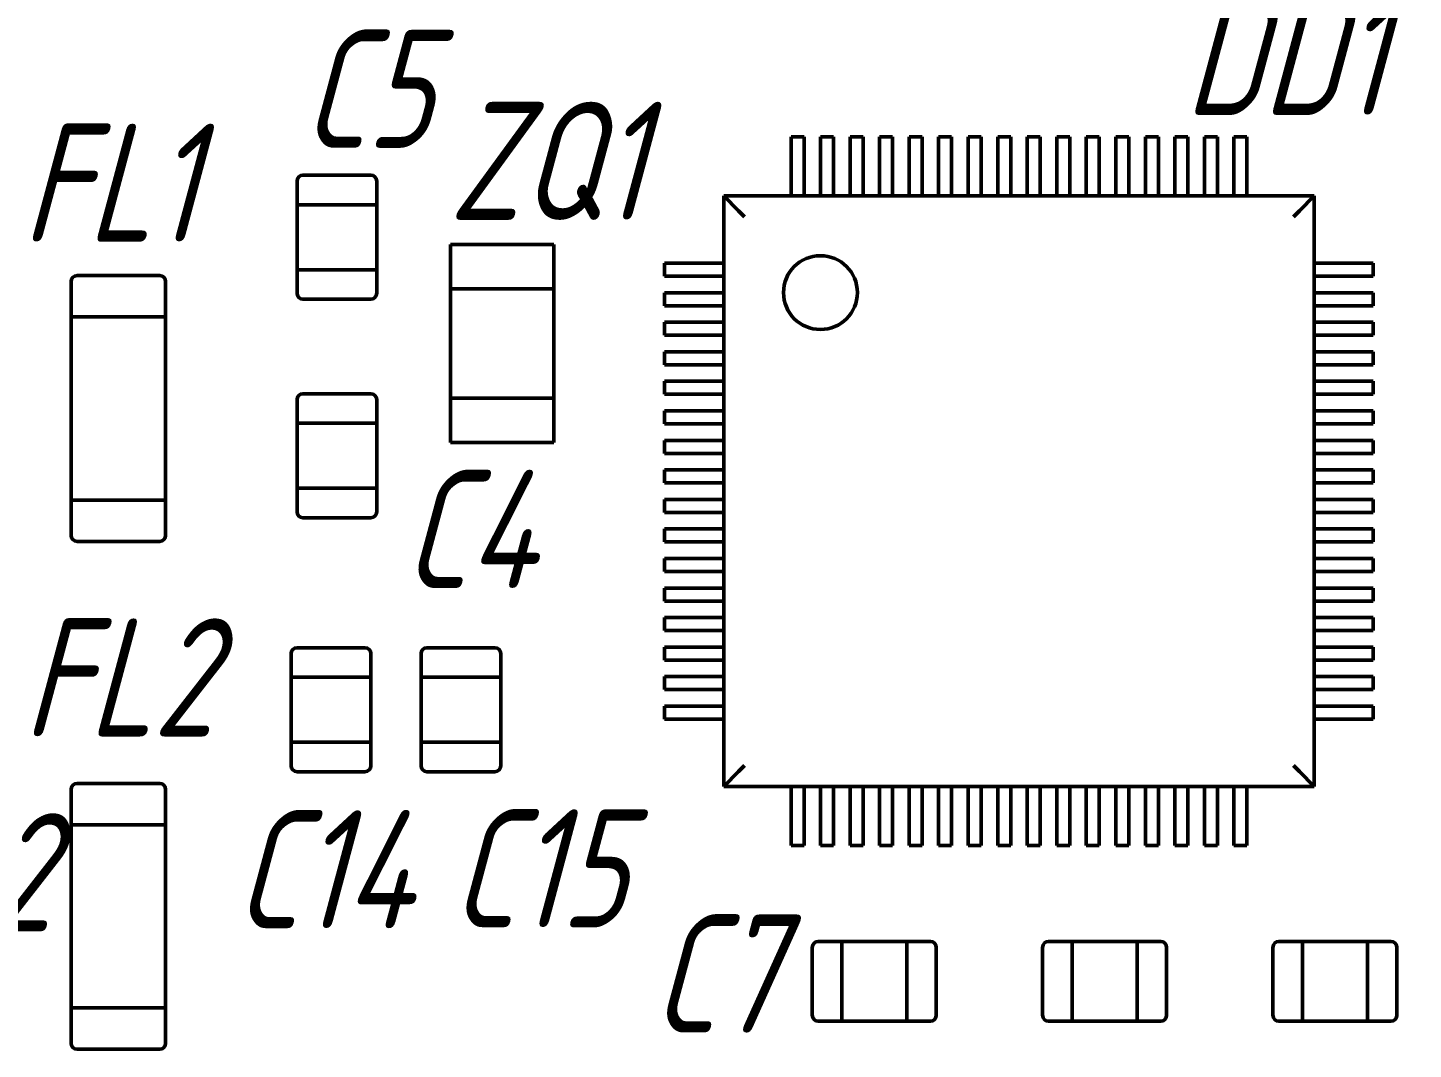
# Model space of a CAD drawing. Header units: millimetres. Extents: x 2803 to 446186229, y 1206 to 1506.
# Drawn here: x 3098.32 to 3121.79, y 1418.32 to 1435.62 of the extents above; entities that cross this region are included whole.
import ezdxf

# ---------------------------------------------------------------- set-up
doc = ezdxf.new("R2010")
doc.units = ezdxf.units.MM
doc.layers.add('Tonk', color=7, linetype='Continuous', lineweight=25)
doc.layers.add('Visible (ANSI)', color=7, linetype='Continuous', lineweight=50)
doc.styles.get("Standard").update_dxf_attribs({"font": '', "width": 0.8, "oblique": 15})
doc.styles.get('Standard').set_extended_font_data('GOST type B')
doc.dimstyles.new('ISO-25', dxfattribs={"dimtxt": 2.5, "dimasz": 2.5, "dimexe": 1.25, "dimexo": 0, "dimtad": 1, "dimtxsty": 'Standard', "dimcen": 2.5, "dimadec": 0, "dimazin": 0, "dimtfac": 1, "dimtmove": 0, "dimatfit": 3, "dimfxl": 1, "dimarcsym": 0})

# ---------------------------------------------------------------- blocks, each defined once
blk = doc.blocks.new('*D64')
at = {"layer": 'Tonk', "color": 0, "lineweight": -2, "transparency": 16777216}
for p, q in [((3069.831, 1425.073), (3069.831, 1465.476)), ((3141.557, 1450.972), (3141.557, 1465.476)), ((3072.331, 1464.226), (3139.057, 1464.226))]:
    blk.add_line(p, q, dxfattribs=at)
at = {"layer": 'Tonk', "color": 0, "transparency": 16777216}
for points in [[(3072.331, 1464.643), (3072.331, 1463.81), (3069.831, 1464.226)], [(3139.057, 1464.643), (3139.057, 1463.81), (3141.557, 1464.226)]]:
    blk.add_solid(points, dxfattribs=at)
at = {"layer": 'Tonk', "color": 0, "transparency": 16777216, "insert": (3105.694, 1466.349), "char_height": 2.5, "attachment_point": 5}
blk.add_mtext('71,73*', dxfattribs=at)

msp = doc.modelspace()

# ---------------------------------------------------------------- linework, layer by layer
at = {"layer": 'Visible (ANSI)'}
for p, q in [((3111.249, 1433.439), (3111.249, 1433.773)), ((3111.249, 1433.773), (3111.469, 1433.773)), ((3111.469, 1433.439), (3111.469, 1433.773)), ((3111.749, 1433.439), (3111.749, 1433.773)), ((3111.749, 1433.773), (3111.969, 1433.773)), ((3111.969, 1433.439), (3111.969, 1433.773)), ((3112.249, 1433.439), (3112.249, 1433.773)), ((3112.249, 1433.773), (3112.469, 1433.773)), ((3112.469, 1433.439), (3112.469, 1433.773)), ((3112.749, 1433.439), (3112.749, 1433.773)), ((3112.749, 1433.773), (3112.969, 1433.773)), ((3112.969, 1433.439), (3112.969, 1433.773)), ((3113.249, 1433.439), (3113.249, 1433.773)), ((3113.249, 1433.773), (3113.469, 1433.773)), ((3113.469, 1433.439), (3113.469, 1433.773)), ((3113.749, 1433.439), (3113.749, 1433.773)), ((3113.749, 1433.773), (3113.969, 1433.773)), ((3113.969, 1433.439), (3113.969, 1433.773)), ((3114.249, 1433.439), (3114.249, 1433.773)), ((3114.249, 1433.773), (3114.469, 1433.773)), ((3114.469, 1433.439), (3114.469, 1433.773)), ((3114.749, 1433.439), (3114.749, 1433.773)), ((3114.749, 1433.773), (3114.969, 1433.773)), ((3114.969, 1433.439), (3114.969, 1433.773)), ((3115.249, 1433.439), (3115.249, 1433.773)), ((3115.249, 1433.773), (3115.469, 1433.773)), ((3115.469, 1433.439), (3115.469, 1433.773)), ((3115.749, 1433.439), (3115.749, 1433.773)), ((3115.749, 1433.773), (3115.969, 1433.773)), ((3115.969, 1433.439), (3115.969, 1433.773)), ((3116.249, 1433.439), (3116.249, 1433.773)), ((3116.249, 1433.773), (3116.469, 1433.773)), ((3116.469, 1433.439), (3116.469, 1433.773)), ((3116.749, 1433.439), (3116.749, 1433.773)), ((3116.749, 1433.773), (3116.969, 1433.773)), ((3116.969, 1433.439), (3116.969, 1433.773)), ((3117.249, 1433.439), (3117.249, 1433.773)), ((3117.249, 1433.773), (3117.469, 1433.773)), ((3117.469, 1433.439), (3117.469, 1433.773)), ((3117.749, 1433.439), (3117.749, 1433.773)), ((3117.749, 1433.773), (3117.969, 1433.773)), ((3117.969, 1433.439), (3117.969, 1433.773)), ((3118.249, 1433.439), (3118.249, 1433.773)), ((3118.249, 1433.773), (3118.469, 1433.773)), ((3118.469, 1433.439), (3118.469, 1433.773)), ((3118.749, 1433.439), (3118.749, 1433.773)), ((3118.749, 1433.773), (3118.969, 1433.773)), ((3118.969, 1433.439), (3118.969, 1433.773)), ((3111.249, 1433.439), (3111.249, 1433.348)), ((3111.249, 1433.348), (3111.249, 1432.896)), ((3111.469, 1433.439), (3111.469, 1433.348)), ((3111.469, 1433.348), (3111.469, 1432.896)), ((3111.749, 1433.439), (3111.749, 1433.348)), ((3111.749, 1433.348), (3111.749, 1432.896)), ((3111.969, 1433.439), (3111.969, 1433.348)), ((3111.969, 1433.348), (3111.969, 1432.896)), ((3112.249, 1433.439), (3112.249, 1433.348)), ((3112.249, 1433.348), (3112.249, 1432.896)), ((3112.469, 1433.439), (3112.469, 1433.348)), ((3112.469, 1433.348), (3112.469, 1432.896)), ((3112.749, 1433.439), (3112.749, 1433.348)), ((3112.749, 1433.348), (3112.749, 1432.896)), ((3112.969, 1433.439), (3112.969, 1433.348)), ((3112.969, 1433.348), (3112.969, 1432.896)), ((3113.249, 1433.439), (3113.249, 1433.348)), ((3113.249, 1433.348), (3113.249, 1432.896)), ((3113.469, 1433.439), (3113.469, 1433.348)), ((3113.469, 1433.348), (3113.469, 1432.896)), ((3113.749, 1433.439), (3113.749, 1433.348)), ((3113.749, 1433.348), (3113.749, 1432.896)), ((3113.969, 1433.439), (3113.969, 1433.348)), ((3113.969, 1433.348), (3113.969, 1432.896)), ((3114.249, 1433.439), (3114.249, 1433.348)), ((3114.249, 1433.348), (3114.249, 1432.896)), ((3114.469, 1433.439), (3114.469, 1433.348)), ((3114.469, 1433.348), (3114.469, 1432.896)), ((3114.749, 1433.439), (3114.749, 1433.348)), ((3114.749, 1433.348), (3114.749, 1432.896)), ((3114.969, 1433.439), (3114.969, 1433.348)), ((3114.969, 1433.348), (3114.969, 1432.896)), ((3115.249, 1433.439), (3115.249, 1433.348)), ((3115.249, 1433.348), (3115.249, 1432.896)), ((3115.469, 1433.439), (3115.469, 1433.348)), ((3115.469, 1433.348), (3115.469, 1432.896)), ((3115.749, 1433.439), (3115.749, 1433.348)), ((3115.749, 1433.348), (3115.749, 1432.896)), ((3115.969, 1433.439), (3115.969, 1433.348)), ((3115.969, 1433.348), (3115.969, 1432.896)), ((3116.249, 1433.439), (3116.249, 1433.348)), ((3116.249, 1433.348), (3116.249, 1432.896)), ((3116.469, 1433.439), (3116.469, 1433.348)), ((3116.469, 1433.348), (3116.469, 1432.896)), ((3116.749, 1433.439), (3116.749, 1433.348)), ((3116.749, 1433.348), (3116.749, 1432.896)), ((3116.969, 1433.439), (3116.969, 1433.348)), ((3116.969, 1433.348), (3116.969, 1432.896)), ((3117.249, 1433.439), (3117.249, 1433.348)), ((3117.249, 1433.348), (3117.249, 1432.896)), ((3117.469, 1433.439), (3117.469, 1433.348)), ((3117.469, 1433.348), (3117.469, 1432.896)), ((3117.749, 1433.439), (3117.749, 1433.348)), ((3117.749, 1433.348), (3117.749, 1432.896)), ((3117.969, 1433.439), (3117.969, 1433.348)), ((3117.969, 1433.348), (3117.969, 1432.896)), ((3118.249, 1433.439), (3118.249, 1433.348)), ((3118.249, 1433.348), (3118.249, 1432.896)), ((3118.469, 1433.439), (3118.469, 1433.348)), ((3118.469, 1433.348), (3118.469, 1432.896)), ((3118.749, 1433.439), (3118.749, 1433.348)), ((3118.749, 1433.348), (3118.749, 1432.896)), ((3118.969, 1433.439), (3118.969, 1433.348)), ((3118.969, 1433.348), (3118.969, 1432.896)), ((3104.134, 1433.123), (3102.985, 1433.123)), ((3102.885, 1433.023), (3102.885, 1432.623)), ((3104.234, 1432.623), (3104.234, 1433.023)), ((3111.249, 1432.806), (3111.249, 1432.896)), ((3111.249, 1432.773), (3111.249, 1432.806)), ((3111.469, 1432.806), (3111.469, 1432.896)), ((3111.469, 1432.773), (3111.469, 1432.806)), ((3111.749, 1432.806), (3111.749, 1432.896)), ((3111.749, 1432.773), (3111.749, 1432.806)), ((3111.969, 1432.806), (3111.969, 1432.896)), ((3111.969, 1432.773), (3111.969, 1432.806)), ((3112.249, 1432.806), (3112.249, 1432.896)), ((3112.249, 1432.773), (3112.249, 1432.806)), ((3112.469, 1432.806), (3112.469, 1432.896)), ((3112.469, 1432.773), (3112.469, 1432.806)), ((3112.749, 1432.806), (3112.749, 1432.896)), ((3112.749, 1432.773), (3112.749, 1432.806)), ((3112.969, 1432.806), (3112.969, 1432.896)), ((3112.969, 1432.773), (3112.969, 1432.806)), ((3113.249, 1432.806), (3113.249, 1432.896)), ((3113.249, 1432.773), (3113.249, 1432.806)), ((3113.469, 1432.806), (3113.469, 1432.896)), ((3113.469, 1432.773), (3113.469, 1432.806)), ((3113.749, 1432.806), (3113.749, 1432.896)), ((3113.749, 1432.773), (3113.749, 1432.806)), ((3113.969, 1432.806), (3113.969, 1432.896)), ((3113.969, 1432.773), (3113.969, 1432.806)), ((3114.249, 1432.806), (3114.249, 1432.896)), ((3114.249, 1432.773), (3114.249, 1432.806)), ((3114.469, 1432.806), (3114.469, 1432.896)), ((3114.469, 1432.773), (3114.469, 1432.806)), ((3114.749, 1432.806), (3114.749, 1432.896)), ((3114.749, 1432.773), (3114.749, 1432.806)), ((3114.969, 1432.806), (3114.969, 1432.896)), ((3114.969, 1432.773), (3114.969, 1432.806)), ((3115.249, 1432.806), (3115.249, 1432.896)), ((3115.249, 1432.773), (3115.249, 1432.806)), ((3115.469, 1432.806), (3115.469, 1432.896)), ((3115.469, 1432.773), (3115.469, 1432.806)), ((3115.749, 1432.806), (3115.749, 1432.896)), ((3115.749, 1432.773), (3115.749, 1432.806)), ((3115.969, 1432.806), (3115.969, 1432.896)), ((3115.969, 1432.773), (3115.969, 1432.806)), ((3116.249, 1432.806), (3116.249, 1432.896)), ((3116.249, 1432.773), (3116.249, 1432.806)), ((3116.469, 1432.806), (3116.469, 1432.896)), ((3116.469, 1432.773), (3116.469, 1432.806)), ((3116.749, 1432.806), (3116.749, 1432.896)), ((3116.749, 1432.773), (3116.749, 1432.806)), ((3116.969, 1432.806), (3116.969, 1432.896)), ((3116.969, 1432.773), (3116.969, 1432.806)), ((3117.249, 1432.806), (3117.249, 1432.896)), ((3117.249, 1432.773), (3117.249, 1432.806)), ((3117.469, 1432.806), (3117.469, 1432.896)), ((3117.469, 1432.773), (3117.469, 1432.806)), ((3117.749, 1432.806), (3117.749, 1432.896)), ((3117.749, 1432.773), (3117.749, 1432.806)), ((3117.969, 1432.806), (3117.969, 1432.896)), ((3117.969, 1432.773), (3117.969, 1432.806)), ((3118.249, 1432.806), (3118.249, 1432.896)), ((3118.249, 1432.773), (3118.249, 1432.806)), ((3118.469, 1432.806), (3118.469, 1432.896)), ((3118.469, 1432.773), (3118.469, 1432.806)), ((3118.749, 1432.806), (3118.749, 1432.896)), ((3118.749, 1432.773), (3118.749, 1432.806)), ((3118.969, 1432.806), (3118.969, 1432.896)), ((3118.969, 1432.773), (3118.969, 1432.806)), ((3102.885, 1432.623), (3102.985, 1432.623)), ((3102.885, 1432.623), (3102.885, 1431.523)), ((3102.985, 1432.623), (3102.885, 1432.623)), ((3102.985, 1432.623), (3104.134, 1432.623)), ((3104.134, 1432.623), (3102.985, 1432.623)), ((3104.134, 1432.623), (3104.234, 1432.623)), ((3104.234, 1432.623), (3104.134, 1432.623)), ((3104.234, 1431.523), (3104.234, 1432.623)), ((3110.109, 1422.774), (3110.109, 1432.773)), ((3110.109, 1432.773), (3110.36, 1432.522)), ((3110.109, 1432.773), (3120.109, 1432.773)), ((3111.249, 1432.773), (3111.469, 1432.773)), ((3111.749, 1432.773), (3111.969, 1432.773)), ((3112.249, 1432.773), (3112.469, 1432.773)), ((3112.749, 1432.773), (3112.969, 1432.773)), ((3113.249, 1432.773), (3113.469, 1432.773)), ((3113.749, 1432.773), (3113.969, 1432.773)), ((3114.249, 1432.773), (3114.469, 1432.773)), ((3114.749, 1432.773), (3114.969, 1432.773)), ((3115.249, 1432.773), (3115.469, 1432.773)), ((3115.749, 1432.773), (3115.969, 1432.773)), ((3116.249, 1432.773), (3116.469, 1432.773)), ((3116.749, 1432.773), (3116.969, 1432.773)), ((3117.249, 1432.773), (3117.469, 1432.773)), ((3117.749, 1432.773), (3117.969, 1432.773)), ((3118.249, 1432.773), (3118.469, 1432.773)), ((3118.749, 1432.773), (3118.969, 1432.773)), ((3120.109, 1432.773), (3119.857, 1432.522)), ((3120.109, 1422.774), (3120.109, 1432.773)), ((3110.463, 1432.419), (3110.36, 1432.522)), ((3119.857, 1432.522), (3119.755, 1432.419)), ((3105.484, 1431.198), (3105.484, 1431.948)), ((3105.484, 1431.948), (3107.234, 1431.948)), ((3107.234, 1431.948), (3107.234, 1431.198)), ((3109.109, 1431.633), (3109.443, 1431.633)), ((3109.109, 1431.413), (3109.109, 1431.633)), ((3109.443, 1431.633), (3109.534, 1431.633)), ((3109.534, 1431.633), (3109.986, 1431.633)), ((3110.076, 1431.633), (3109.986, 1431.633)), ((3110.076, 1431.633), (3110.109, 1431.633)), ((3110.109, 1431.413), (3110.109, 1431.633)), ((3120.109, 1431.633), (3120.141, 1431.633)), ((3120.109, 1431.413), (3120.109, 1431.633)), ((3120.141, 1431.633), (3120.232, 1431.633)), ((3120.684, 1431.633), (3120.232, 1431.633)), ((3120.774, 1431.633), (3120.684, 1431.633)), ((3120.774, 1431.633), (3121.109, 1431.633)), ((3121.109, 1431.413), (3121.109, 1431.633)), ((3099.16, 1431.423), (3100.56, 1431.423)), ((3102.885, 1431.523), (3102.985, 1431.523)), ((3102.885, 1431.523), (3102.885, 1431.123)), ((3102.985, 1431.523), (3102.885, 1431.523)), ((3102.985, 1431.523), (3104.134, 1431.523)), ((3104.134, 1431.523), (3102.985, 1431.523)), ((3104.134, 1431.523), (3104.234, 1431.523)), ((3104.234, 1431.523), (3104.134, 1431.523)), ((3104.234, 1431.123), (3104.234, 1431.523)), ((3109.109, 1431.413), (3109.443, 1431.413)), ((3109.443, 1431.413), (3109.534, 1431.413)), ((3109.534, 1431.413), (3109.986, 1431.413)), ((3110.076, 1431.413), (3109.986, 1431.413)), ((3110.076, 1431.413), (3110.109, 1431.413)), ((3120.109, 1431.413), (3120.141, 1431.413)), ((3120.141, 1431.413), (3120.232, 1431.413)), ((3120.684, 1431.413), (3120.232, 1431.413)), ((3120.774, 1431.413), (3120.684, 1431.413)), ((3120.774, 1431.413), (3121.109, 1431.413)), ((3099.06, 1430.723), (3099.06, 1431.323)), ((3100.66, 1431.323), (3100.66, 1430.723)), ((3107.234, 1431.198), (3105.484, 1431.198)), ((3105.484, 1431.198), (3107.234, 1431.198)), ((3105.484, 1429.348), (3105.484, 1431.198)), ((3107.234, 1431.198), (3107.234, 1429.348)), ((3102.985, 1431.023), (3104.134, 1431.023)), ((3109.109, 1431.133), (3109.443, 1431.133)), ((3109.109, 1430.913), (3109.109, 1431.133)), ((3109.443, 1431.133), (3109.534, 1431.133)), ((3109.534, 1431.133), (3109.986, 1431.133)), ((3110.076, 1431.133), (3109.986, 1431.133)), ((3110.076, 1431.133), (3110.109, 1431.133)), ((3110.109, 1430.913), (3110.109, 1431.133)), ((3120.109, 1431.133), (3120.141, 1431.133)), ((3120.109, 1430.913), (3120.109, 1431.133)), ((3120.141, 1431.133), (3120.232, 1431.133)), ((3120.684, 1431.133), (3120.232, 1431.133)), ((3120.774, 1431.133), (3120.684, 1431.133)), ((3120.774, 1431.133), (3121.109, 1431.133)), ((3121.109, 1430.913), (3121.109, 1431.133)), ((3099.16, 1430.723), (3099.06, 1430.723)), ((3099.06, 1427.623), (3099.06, 1430.723)), ((3099.06, 1430.723), (3099.16, 1430.723)), ((3099.16, 1430.723), (3100.56, 1430.723)), ((3100.56, 1430.723), (3099.16, 1430.723)), ((3100.66, 1430.723), (3100.56, 1430.723)), ((3100.56, 1430.723), (3100.66, 1430.723)), ((3100.66, 1430.723), (3100.66, 1427.623)), ((3109.109, 1430.913), (3109.443, 1430.913)), ((3109.443, 1430.913), (3109.534, 1430.913)), ((3109.534, 1430.913), (3109.986, 1430.913)), ((3110.076, 1430.913), (3109.986, 1430.913)), ((3110.076, 1430.913), (3110.109, 1430.913)), ((3120.109, 1430.913), (3120.141, 1430.913)), ((3120.141, 1430.913), (3120.232, 1430.913)), ((3120.684, 1430.913), (3120.232, 1430.913)), ((3120.774, 1430.913), (3120.684, 1430.913)), ((3120.774, 1430.913), (3121.109, 1430.913)), ((3109.109, 1430.633), (3109.443, 1430.633)), ((3109.109, 1430.413), (3109.109, 1430.633)), ((3109.443, 1430.633), (3109.534, 1430.633)), ((3109.534, 1430.633), (3109.986, 1430.633)), ((3110.076, 1430.633), (3109.986, 1430.633)), ((3110.076, 1430.633), (3110.109, 1430.633)), ((3110.109, 1430.413), (3110.109, 1430.633)), ((3120.109, 1430.633), (3120.141, 1430.633)), ((3120.109, 1430.413), (3120.109, 1430.633)), ((3120.141, 1430.633), (3120.232, 1430.633)), ((3120.684, 1430.633), (3120.232, 1430.633)), ((3120.774, 1430.633), (3120.684, 1430.633)), ((3120.774, 1430.633), (3121.109, 1430.633)), ((3121.109, 1430.413), (3121.109, 1430.633)), ((3109.109, 1430.413), (3109.443, 1430.413)), ((3109.443, 1430.413), (3109.534, 1430.413)), ((3109.534, 1430.413), (3109.986, 1430.413)), ((3110.076, 1430.413), (3109.986, 1430.413)), ((3110.076, 1430.413), (3110.109, 1430.413)), ((3120.109, 1430.413), (3120.141, 1430.413)), ((3120.141, 1430.413), (3120.232, 1430.413)), ((3120.684, 1430.413), (3120.232, 1430.413)), ((3120.774, 1430.413), (3120.684, 1430.413)), ((3120.774, 1430.413), (3121.109, 1430.413)), ((3109.109, 1430.133), (3109.443, 1430.133)), ((3109.109, 1429.913), (3109.109, 1430.133)), ((3109.443, 1430.133), (3109.534, 1430.133)), ((3109.534, 1430.133), (3109.986, 1430.133)), ((3110.076, 1430.133), (3109.986, 1430.133)), ((3110.076, 1430.133), (3110.109, 1430.133)), ((3110.109, 1429.913), (3110.109, 1430.133)), ((3120.109, 1430.133), (3120.141, 1430.133)), ((3120.109, 1429.913), (3120.109, 1430.133)), ((3120.141, 1430.133), (3120.232, 1430.133)), ((3120.684, 1430.133), (3120.232, 1430.133)), ((3120.774, 1430.133), (3120.684, 1430.133)), ((3120.774, 1430.133), (3121.109, 1430.133)), ((3121.109, 1429.913), (3121.109, 1430.133)), ((3109.109, 1429.913), (3109.443, 1429.913)), ((3109.443, 1429.913), (3109.534, 1429.913)), ((3109.534, 1429.913), (3109.986, 1429.913)), ((3110.076, 1429.913), (3109.986, 1429.913)), ((3110.076, 1429.913), (3110.109, 1429.913)), ((3120.109, 1429.913), (3120.141, 1429.913)), ((3120.141, 1429.913), (3120.232, 1429.913)), ((3120.684, 1429.913), (3120.232, 1429.913)), ((3120.774, 1429.913), (3120.684, 1429.913)), ((3120.774, 1429.913), (3121.109, 1429.913)), ((3109.109, 1429.633), (3109.443, 1429.633)), ((3109.109, 1429.413), (3109.109, 1429.633)), ((3109.443, 1429.633), (3109.534, 1429.633)), ((3109.534, 1429.633), (3109.986, 1429.633)), ((3110.076, 1429.633), (3109.986, 1429.633)), ((3110.076, 1429.633), (3110.109, 1429.633)), ((3110.109, 1429.413), (3110.109, 1429.633)), ((3120.109, 1429.633), (3120.141, 1429.633)), ((3120.109, 1429.413), (3120.109, 1429.633)), ((3120.141, 1429.633), (3120.232, 1429.633)), ((3120.684, 1429.633), (3120.232, 1429.633)), ((3120.774, 1429.633), (3120.684, 1429.633)), ((3120.774, 1429.633), (3121.109, 1429.633)), ((3121.109, 1429.413), (3121.109, 1429.633)), ((3102.884, 1429.323), (3102.884, 1428.923)), ((3104.134, 1429.423), (3102.984, 1429.423)), ((3104.234, 1428.923), (3104.234, 1429.323)), ((3105.484, 1428.598), (3105.484, 1429.348)), ((3105.484, 1429.348), (3107.234, 1429.348)), ((3107.234, 1429.348), (3105.484, 1429.348)), ((3107.234, 1429.348), (3107.234, 1428.598)), ((3109.109, 1429.413), (3109.443, 1429.413)), ((3109.443, 1429.413), (3109.534, 1429.413)), ((3109.534, 1429.413), (3109.986, 1429.413)), ((3110.076, 1429.413), (3109.986, 1429.413)), ((3110.076, 1429.413), (3110.109, 1429.413)), ((3120.109, 1429.413), (3120.141, 1429.413)), ((3120.141, 1429.413), (3120.232, 1429.413)), ((3120.684, 1429.413), (3120.232, 1429.413)), ((3120.774, 1429.413), (3120.684, 1429.413)), ((3120.774, 1429.413), (3121.109, 1429.413)), ((3109.109, 1429.133), (3109.443, 1429.133)), ((3109.109, 1428.913), (3109.109, 1429.133)), ((3109.443, 1429.133), (3109.534, 1429.133)), ((3109.534, 1429.133), (3109.986, 1429.133)), ((3110.076, 1429.133), (3109.986, 1429.133)), ((3110.076, 1429.133), (3110.109, 1429.133)), ((3110.109, 1428.913), (3110.109, 1429.133)), ((3120.109, 1429.133), (3120.141, 1429.133)), ((3120.109, 1428.913), (3120.109, 1429.133)), ((3120.141, 1429.133), (3120.232, 1429.133)), ((3120.684, 1429.133), (3120.232, 1429.133)), ((3120.774, 1429.133), (3120.684, 1429.133)), ((3120.774, 1429.133), (3121.109, 1429.133)), ((3121.109, 1428.913), (3121.109, 1429.133)), ((3102.984, 1428.923), (3102.884, 1428.923)), ((3102.884, 1428.923), (3102.984, 1428.923)), ((3102.884, 1428.923), (3102.884, 1427.823)), ((3104.134, 1428.923), (3102.984, 1428.923)), ((3102.984, 1428.923), (3104.134, 1428.923)), ((3104.234, 1428.923), (3104.134, 1428.923)), ((3104.134, 1428.923), (3104.234, 1428.923)), ((3104.234, 1427.823), (3104.234, 1428.923)), ((3109.109, 1428.913), (3109.443, 1428.913)), ((3109.443, 1428.913), (3109.534, 1428.913)), ((3109.534, 1428.913), (3109.986, 1428.913)), ((3110.076, 1428.913), (3109.986, 1428.913)), ((3110.076, 1428.913), (3110.109, 1428.913)), ((3120.109, 1428.913), (3120.141, 1428.913)), ((3120.141, 1428.913), (3120.232, 1428.913)), ((3120.684, 1428.913), (3120.232, 1428.913)), ((3120.774, 1428.913), (3120.684, 1428.913)), ((3120.774, 1428.913), (3121.109, 1428.913)), ((3107.234, 1428.598), (3105.484, 1428.598)), ((3109.109, 1428.633), (3109.443, 1428.633)), ((3109.109, 1428.413), (3109.109, 1428.633)), ((3109.443, 1428.633), (3109.534, 1428.633)), ((3109.534, 1428.633), (3109.986, 1428.633)), ((3110.076, 1428.633), (3109.986, 1428.633)), ((3110.076, 1428.633), (3110.109, 1428.633)), ((3110.109, 1428.413), (3110.109, 1428.633)), ((3120.109, 1428.633), (3120.141, 1428.633)), ((3120.109, 1428.413), (3120.109, 1428.633)), ((3120.141, 1428.633), (3120.232, 1428.633)), ((3120.684, 1428.633), (3120.232, 1428.633)), ((3120.774, 1428.633), (3120.684, 1428.633)), ((3120.774, 1428.633), (3121.109, 1428.633)), ((3121.109, 1428.413), (3121.109, 1428.633)), ((3109.109, 1428.413), (3109.443, 1428.413)), ((3109.443, 1428.413), (3109.534, 1428.413)), ((3109.534, 1428.413), (3109.986, 1428.413)), ((3110.076, 1428.413), (3109.986, 1428.413)), ((3110.076, 1428.413), (3110.109, 1428.413)), ((3120.109, 1428.413), (3120.141, 1428.413)), ((3120.141, 1428.413), (3120.232, 1428.413)), ((3120.684, 1428.413), (3120.232, 1428.413)), ((3120.774, 1428.413), (3120.684, 1428.413)), ((3120.774, 1428.413), (3121.109, 1428.413)), ((3109.109, 1428.133), (3109.443, 1428.133)), ((3109.109, 1427.913), (3109.109, 1428.133)), ((3109.443, 1428.133), (3109.534, 1428.133)), ((3109.534, 1428.133), (3109.986, 1428.133)), ((3110.076, 1428.133), (3109.986, 1428.133)), ((3110.076, 1428.133), (3110.109, 1428.133)), ((3110.109, 1427.913), (3110.109, 1428.133)), ((3120.109, 1428.133), (3120.141, 1428.133)), ((3120.109, 1427.913), (3120.109, 1428.133)), ((3120.141, 1428.133), (3120.232, 1428.133)), ((3120.684, 1428.133), (3120.232, 1428.133)), ((3120.774, 1428.133), (3120.684, 1428.133)), ((3120.774, 1428.133), (3121.109, 1428.133)), ((3121.109, 1427.913), (3121.109, 1428.133)), ((3109.109, 1427.913), (3109.443, 1427.913)), ((3109.443, 1427.913), (3109.534, 1427.913)), ((3109.534, 1427.913), (3109.986, 1427.913)), ((3110.076, 1427.913), (3109.986, 1427.913)), ((3110.076, 1427.913), (3110.109, 1427.913)), ((3120.109, 1427.913), (3120.141, 1427.913)), ((3120.141, 1427.913), (3120.232, 1427.913)), ((3120.684, 1427.913), (3120.232, 1427.913)), ((3120.774, 1427.913), (3120.684, 1427.913)), ((3120.774, 1427.913), (3121.109, 1427.913)), ((3102.984, 1427.823), (3102.884, 1427.823)), ((3102.884, 1427.823), (3102.984, 1427.823)), ((3102.884, 1427.823), (3102.884, 1427.423)), ((3104.134, 1427.823), (3102.984, 1427.823)), ((3102.984, 1427.823), (3104.134, 1427.823)), ((3104.234, 1427.823), (3104.134, 1427.823)), ((3104.134, 1427.823), (3104.234, 1427.823)), ((3104.234, 1427.423), (3104.234, 1427.823)), ((3099.16, 1427.623), (3099.06, 1427.623)), ((3099.06, 1427.023), (3099.06, 1427.623)), ((3099.06, 1427.623), (3099.16, 1427.623)), ((3100.56, 1427.623), (3099.16, 1427.623)), ((3100.56, 1427.623), (3099.16, 1427.623)), ((3100.66, 1427.623), (3100.56, 1427.623)), ((3100.56, 1427.623), (3100.66, 1427.623)), ((3100.66, 1427.623), (3100.66, 1427.023)), ((3109.109, 1427.633), (3109.443, 1427.633)), ((3109.109, 1427.413), (3109.109, 1427.633)), ((3109.109, 1427.413), (3109.443, 1427.413)), ((3109.443, 1427.633), (3109.534, 1427.633)), ((3109.443, 1427.413), (3109.534, 1427.413)), ((3109.534, 1427.633), (3109.986, 1427.633)), ((3109.534, 1427.413), (3109.986, 1427.413)), ((3110.076, 1427.633), (3109.986, 1427.633)), ((3110.076, 1427.413), (3109.986, 1427.413)), ((3110.076, 1427.633), (3110.109, 1427.633)), ((3110.076, 1427.413), (3110.109, 1427.413)), ((3110.109, 1427.413), (3110.109, 1427.633)), ((3120.109, 1427.633), (3120.141, 1427.633)), ((3120.109, 1427.413), (3120.109, 1427.633)), ((3120.109, 1427.413), (3120.141, 1427.413)), ((3120.141, 1427.633), (3120.232, 1427.633)), ((3120.141, 1427.413), (3120.232, 1427.413)), ((3120.684, 1427.633), (3120.232, 1427.633)), ((3120.684, 1427.413), (3120.232, 1427.413)), ((3120.774, 1427.633), (3120.684, 1427.633)), ((3120.774, 1427.413), (3120.684, 1427.413)), ((3120.774, 1427.633), (3121.109, 1427.633)), ((3120.774, 1427.413), (3121.109, 1427.413)), ((3121.109, 1427.413), (3121.109, 1427.633)), ((3102.984, 1427.323), (3104.134, 1427.323)), ((3109.109, 1427.133), (3109.443, 1427.133)), ((3109.109, 1426.913), (3109.109, 1427.133)), ((3109.443, 1427.133), (3109.534, 1427.133)), ((3109.534, 1427.133), (3109.986, 1427.133)), ((3110.076, 1427.133), (3109.986, 1427.133)), ((3110.076, 1427.133), (3110.109, 1427.133)), ((3110.109, 1426.913), (3110.109, 1427.133)), ((3120.109, 1427.133), (3120.141, 1427.133)), ((3120.109, 1426.913), (3120.109, 1427.133)), ((3120.141, 1427.133), (3120.232, 1427.133)), ((3120.684, 1427.133), (3120.232, 1427.133)), ((3120.774, 1427.133), (3120.684, 1427.133)), ((3120.774, 1427.133), (3121.109, 1427.133)), ((3121.109, 1426.913), (3121.109, 1427.133)), ((3100.56, 1426.923), (3099.16, 1426.923)), ((3109.109, 1426.913), (3109.443, 1426.913)), ((3109.443, 1426.913), (3109.534, 1426.913)), ((3109.534, 1426.913), (3109.986, 1426.913)), ((3110.076, 1426.913), (3109.986, 1426.913)), ((3110.076, 1426.913), (3110.109, 1426.913)), ((3120.109, 1426.913), (3120.141, 1426.913)), ((3120.141, 1426.913), (3120.232, 1426.913)), ((3120.684, 1426.913), (3120.232, 1426.913)), ((3120.774, 1426.913), (3120.684, 1426.913)), ((3120.774, 1426.913), (3121.109, 1426.913)), ((3109.109, 1426.633), (3109.443, 1426.633)), ((3109.109, 1426.413), (3109.109, 1426.633)), ((3109.443, 1426.633), (3109.534, 1426.633)), ((3109.534, 1426.633), (3109.986, 1426.633)), ((3110.076, 1426.633), (3109.986, 1426.633)), ((3110.076, 1426.633), (3110.109, 1426.633)), ((3110.109, 1426.413), (3110.109, 1426.633)), ((3120.109, 1426.633), (3120.141, 1426.633)), ((3120.109, 1426.413), (3120.109, 1426.633)), ((3120.141, 1426.633), (3120.232, 1426.633)), ((3120.684, 1426.633), (3120.232, 1426.633)), ((3120.774, 1426.633), (3120.684, 1426.633)), ((3120.774, 1426.633), (3121.109, 1426.633)), ((3121.109, 1426.413), (3121.109, 1426.633)), ((3109.109, 1426.413), (3109.443, 1426.413)), ((3109.443, 1426.413), (3109.534, 1426.413)), ((3109.534, 1426.413), (3109.986, 1426.413)), ((3110.076, 1426.413), (3109.986, 1426.413)), ((3110.076, 1426.413), (3110.109, 1426.413)), ((3120.109, 1426.413), (3120.141, 1426.413)), ((3120.141, 1426.413), (3120.232, 1426.413)), ((3120.684, 1426.413), (3120.232, 1426.413)), ((3120.774, 1426.413), (3120.684, 1426.413)), ((3120.774, 1426.413), (3121.109, 1426.413)), ((3109.109, 1426.133), (3109.443, 1426.133)), ((3109.109, 1425.913), (3109.109, 1426.133)), ((3109.443, 1426.133), (3109.534, 1426.133)), ((3109.534, 1426.133), (3109.986, 1426.133)), ((3110.076, 1426.133), (3109.986, 1426.133)), ((3110.076, 1426.133), (3110.109, 1426.133)), ((3110.109, 1425.913), (3110.109, 1426.133)), ((3120.109, 1426.133), (3120.141, 1426.133)), ((3120.109, 1425.913), (3120.109, 1426.133)), ((3120.141, 1426.133), (3120.232, 1426.133)), ((3120.684, 1426.133), (3120.232, 1426.133)), ((3120.774, 1426.133), (3120.684, 1426.133)), ((3120.774, 1426.133), (3121.109, 1426.133)), ((3121.109, 1425.913), (3121.109, 1426.133)), ((3109.109, 1425.913), (3109.443, 1425.913)), ((3109.443, 1425.913), (3109.534, 1425.913)), ((3109.534, 1425.913), (3109.986, 1425.913)), ((3110.076, 1425.913), (3109.986, 1425.913)), ((3110.076, 1425.913), (3110.109, 1425.913)), ((3120.109, 1425.913), (3120.141, 1425.913)), ((3120.141, 1425.913), (3120.232, 1425.913)), ((3120.684, 1425.913), (3120.232, 1425.913)), ((3120.774, 1425.913), (3120.684, 1425.913)), ((3120.774, 1425.913), (3121.109, 1425.913)), ((3109.109, 1425.633), (3109.443, 1425.633)), ((3109.109, 1425.413), (3109.109, 1425.633)), ((3109.443, 1425.633), (3109.534, 1425.633)), ((3109.534, 1425.633), (3109.986, 1425.633)), ((3110.076, 1425.633), (3109.986, 1425.633)), ((3110.076, 1425.633), (3110.109, 1425.633)), ((3110.109, 1425.413), (3110.109, 1425.633)), ((3120.109, 1425.633), (3120.141, 1425.633)), ((3120.109, 1425.413), (3120.109, 1425.633)), ((3120.141, 1425.633), (3120.232, 1425.633)), ((3120.684, 1425.633), (3120.232, 1425.633)), ((3120.774, 1425.633), (3120.684, 1425.633)), ((3120.774, 1425.633), (3121.109, 1425.633)), ((3121.109, 1425.413), (3121.109, 1425.633)), ((3109.109, 1425.413), (3109.443, 1425.413)), ((3109.443, 1425.413), (3109.534, 1425.413)), ((3109.534, 1425.413), (3109.986, 1425.413)), ((3110.076, 1425.413), (3109.986, 1425.413)), ((3110.076, 1425.413), (3110.109, 1425.413)), ((3120.109, 1425.413), (3120.141, 1425.413)), ((3120.141, 1425.413), (3120.232, 1425.413)), ((3120.684, 1425.413), (3120.232, 1425.413)), ((3120.774, 1425.413), (3120.684, 1425.413)), ((3120.774, 1425.413), (3121.109, 1425.413)), ((3104.035, 1425.123), (3102.885, 1425.123)), ((3106.234, 1425.123), (3105.084, 1425.123)), ((3109.109, 1425.133), (3109.443, 1425.133)), ((3109.109, 1424.913), (3109.109, 1425.133)), ((3109.443, 1425.133), (3109.534, 1425.133)), ((3109.534, 1425.133), (3109.986, 1425.133)), ((3110.076, 1425.133), (3109.986, 1425.133)), ((3110.076, 1425.133), (3110.109, 1425.133)), ((3110.109, 1424.913), (3110.109, 1425.133)), ((3120.109, 1425.133), (3120.141, 1425.133)), ((3120.109, 1424.913), (3120.109, 1425.133)), ((3120.141, 1425.133), (3120.232, 1425.133)), ((3120.684, 1425.133), (3120.232, 1425.133)), ((3120.774, 1425.133), (3120.684, 1425.133)), ((3120.774, 1425.133), (3121.109, 1425.133)), ((3121.109, 1424.913), (3121.109, 1425.133)), ((3102.785, 1425.023), (3102.785, 1424.623)), ((3104.134, 1424.623), (3104.134, 1425.023)), ((3104.984, 1425.023), (3104.984, 1424.623)), ((3106.334, 1424.623), (3106.334, 1425.023)), ((3109.109, 1424.913), (3109.443, 1424.913)), ((3109.443, 1424.913), (3109.534, 1424.913)), ((3109.534, 1424.913), (3109.986, 1424.913)), ((3110.076, 1424.913), (3109.986, 1424.913)), ((3110.076, 1424.913), (3110.109, 1424.913)), ((3120.109, 1424.913), (3120.141, 1424.913)), ((3120.141, 1424.913), (3120.232, 1424.913)), ((3120.684, 1424.913), (3120.232, 1424.913)), ((3120.774, 1424.913), (3120.684, 1424.913)), ((3120.774, 1424.913), (3121.109, 1424.913)), ((3102.785, 1424.623), (3102.885, 1424.623)), ((3102.785, 1424.623), (3102.785, 1423.523)), ((3102.885, 1424.623), (3102.785, 1424.623)), ((3102.885, 1424.623), (3104.035, 1424.623)), ((3104.035, 1424.623), (3102.885, 1424.623)), ((3104.035, 1424.623), (3104.134, 1424.623)), ((3104.134, 1424.623), (3104.035, 1424.623)), ((3104.134, 1423.523), (3104.134, 1424.623)), ((3104.984, 1424.623), (3105.084, 1424.623)), ((3104.984, 1424.623), (3104.984, 1423.523)), ((3105.084, 1424.623), (3104.984, 1424.623)), ((3105.084, 1424.623), (3106.234, 1424.623)), ((3106.234, 1424.623), (3105.084, 1424.623)), ((3106.234, 1424.623), (3106.334, 1424.623)), ((3106.334, 1424.623), (3106.234, 1424.623)), ((3106.334, 1423.523), (3106.334, 1424.623)), ((3109.109, 1424.633), (3109.443, 1424.633)), ((3109.109, 1424.413), (3109.109, 1424.633)), ((3109.443, 1424.633), (3109.534, 1424.633)), ((3109.534, 1424.633), (3109.986, 1424.633)), ((3110.076, 1424.633), (3109.986, 1424.633)), ((3110.076, 1424.633), (3110.109, 1424.633)), ((3110.109, 1424.413), (3110.109, 1424.633)), ((3120.109, 1424.633), (3120.141, 1424.633)), ((3120.109, 1424.413), (3120.109, 1424.633)), ((3120.141, 1424.633), (3120.232, 1424.633)), ((3120.684, 1424.633), (3120.232, 1424.633)), ((3120.774, 1424.633), (3120.684, 1424.633)), ((3120.774, 1424.633), (3121.109, 1424.633)), ((3121.109, 1424.413), (3121.109, 1424.633)), ((3109.109, 1424.413), (3109.443, 1424.413)), ((3109.443, 1424.413), (3109.534, 1424.413)), ((3109.534, 1424.413), (3109.986, 1424.413)), ((3110.076, 1424.413), (3109.986, 1424.413)), ((3110.076, 1424.413), (3110.109, 1424.413)), ((3120.109, 1424.413), (3120.141, 1424.413)), ((3120.141, 1424.413), (3120.232, 1424.413)), ((3120.684, 1424.413), (3120.232, 1424.413)), ((3120.774, 1424.413), (3120.684, 1424.413)), ((3120.774, 1424.413), (3121.109, 1424.413)), ((3109.109, 1424.133), (3109.443, 1424.133)), ((3109.109, 1423.913), (3109.109, 1424.133)), ((3109.443, 1424.133), (3109.534, 1424.133)), ((3109.534, 1424.133), (3109.986, 1424.133)), ((3110.076, 1424.133), (3109.986, 1424.133)), ((3110.076, 1424.133), (3110.109, 1424.133)), ((3110.109, 1423.913), (3110.109, 1424.133)), ((3120.109, 1424.133), (3120.141, 1424.133)), ((3120.109, 1423.913), (3120.109, 1424.133)), ((3120.141, 1424.133), (3120.232, 1424.133)), ((3120.684, 1424.133), (3120.232, 1424.133)), ((3120.774, 1424.133), (3120.684, 1424.133)), ((3120.774, 1424.133), (3121.109, 1424.133)), ((3121.109, 1423.913), (3121.109, 1424.133)), ((3109.109, 1423.913), (3109.443, 1423.913)), ((3109.443, 1423.913), (3109.534, 1423.913)), ((3109.534, 1423.913), (3109.986, 1423.913)), ((3110.076, 1423.913), (3109.986, 1423.913)), ((3110.076, 1423.913), (3110.109, 1423.913)), ((3120.109, 1423.913), (3120.141, 1423.913)), ((3120.141, 1423.913), (3120.232, 1423.913)), ((3120.684, 1423.913), (3120.232, 1423.913)), ((3120.774, 1423.913), (3120.684, 1423.913)), ((3120.774, 1423.913), (3121.109, 1423.913)), ((3102.785, 1423.523), (3102.885, 1423.523)), ((3102.785, 1423.523), (3102.785, 1423.123)), ((3102.885, 1423.523), (3102.785, 1423.523)), ((3102.885, 1423.523), (3104.035, 1423.523)), ((3104.035, 1423.523), (3102.885, 1423.523)), ((3104.035, 1423.523), (3104.134, 1423.523)), ((3104.134, 1423.523), (3104.035, 1423.523)), ((3104.134, 1423.123), (3104.134, 1423.523)), ((3104.984, 1423.523), (3105.084, 1423.523)), ((3104.984, 1423.523), (3104.984, 1423.123)), ((3105.084, 1423.523), (3104.984, 1423.523)), ((3105.084, 1423.523), (3106.234, 1423.523)), ((3106.234, 1423.523), (3105.084, 1423.523)), ((3106.234, 1423.523), (3106.334, 1423.523)), ((3106.334, 1423.523), (3106.234, 1423.523)), ((3106.334, 1423.123), (3106.334, 1423.523)), ((3102.885, 1423.023), (3104.035, 1423.023)), ((3105.084, 1423.023), (3106.234, 1423.023)), ((3110.109, 1422.774), (3110.36, 1423.025)), ((3110.463, 1423.128), (3110.36, 1423.025)), ((3119.755, 1423.128), (3119.857, 1423.025)), ((3120.109, 1422.774), (3119.857, 1423.025)), ((3099.06, 1422.124), (3099.06, 1422.724)), ((3099.16, 1422.824), (3100.56, 1422.824)), ((3100.66, 1422.724), (3100.66, 1422.124)), ((3110.109, 1422.774), (3120.109, 1422.774)), ((3111.249, 1422.741), (3111.249, 1422.774)), ((3111.249, 1422.774), (3111.469, 1422.774)), ((3111.249, 1422.741), (3111.249, 1422.65)), ((3111.469, 1422.741), (3111.469, 1422.774)), ((3111.469, 1422.741), (3111.469, 1422.65)), ((3111.749, 1422.741), (3111.749, 1422.774)), ((3111.749, 1422.774), (3111.969, 1422.774)), ((3111.749, 1422.741), (3111.749, 1422.65)), ((3111.969, 1422.741), (3111.969, 1422.774)), ((3111.969, 1422.741), (3111.969, 1422.65)), ((3112.249, 1422.741), (3112.249, 1422.774)), ((3112.249, 1422.774), (3112.469, 1422.774)), ((3112.249, 1422.741), (3112.249, 1422.65)), ((3112.469, 1422.741), (3112.469, 1422.774)), ((3112.469, 1422.741), (3112.469, 1422.65)), ((3112.749, 1422.741), (3112.749, 1422.774)), ((3112.749, 1422.774), (3112.969, 1422.774)), ((3112.749, 1422.741), (3112.749, 1422.65)), ((3112.969, 1422.741), (3112.969, 1422.774)), ((3112.969, 1422.741), (3112.969, 1422.65)), ((3113.249, 1422.741), (3113.249, 1422.774)), ((3113.249, 1422.774), (3113.469, 1422.774)), ((3113.249, 1422.741), (3113.249, 1422.65)), ((3113.469, 1422.741), (3113.469, 1422.774)), ((3113.469, 1422.741), (3113.469, 1422.65)), ((3113.749, 1422.741), (3113.749, 1422.774)), ((3113.749, 1422.774), (3113.969, 1422.774)), ((3113.749, 1422.741), (3113.749, 1422.65)), ((3113.969, 1422.741), (3113.969, 1422.774)), ((3113.969, 1422.741), (3113.969, 1422.65)), ((3114.249, 1422.741), (3114.249, 1422.774)), ((3114.249, 1422.774), (3114.469, 1422.774)), ((3114.249, 1422.741), (3114.249, 1422.65)), ((3114.469, 1422.741), (3114.469, 1422.774)), ((3114.469, 1422.741), (3114.469, 1422.65)), ((3114.749, 1422.741), (3114.749, 1422.774)), ((3114.749, 1422.774), (3114.969, 1422.774)), ((3114.749, 1422.741), (3114.749, 1422.65)), ((3114.969, 1422.741), (3114.969, 1422.774)), ((3114.969, 1422.741), (3114.969, 1422.65)), ((3115.249, 1422.741), (3115.249, 1422.774)), ((3115.249, 1422.774), (3115.469, 1422.774)), ((3115.249, 1422.741), (3115.249, 1422.65)), ((3115.469, 1422.741), (3115.469, 1422.774)), ((3115.469, 1422.741), (3115.469, 1422.65)), ((3115.749, 1422.741), (3115.749, 1422.774)), ((3115.749, 1422.774), (3115.969, 1422.774)), ((3115.749, 1422.741), (3115.749, 1422.65)), ((3115.969, 1422.741), (3115.969, 1422.774)), ((3115.969, 1422.741), (3115.969, 1422.65)), ((3116.249, 1422.741), (3116.249, 1422.774)), ((3116.249, 1422.774), (3116.469, 1422.774)), ((3116.249, 1422.741), (3116.249, 1422.65)), ((3116.469, 1422.741), (3116.469, 1422.774)), ((3116.469, 1422.741), (3116.469, 1422.65)), ((3116.749, 1422.741), (3116.749, 1422.774)), ((3116.749, 1422.774), (3116.969, 1422.774)), ((3116.749, 1422.741), (3116.749, 1422.65)), ((3116.969, 1422.741), (3116.969, 1422.774)), ((3116.969, 1422.741), (3116.969, 1422.65)), ((3117.249, 1422.741), (3117.249, 1422.774)), ((3117.249, 1422.774), (3117.469, 1422.774)), ((3117.249, 1422.741), (3117.249, 1422.65)), ((3117.469, 1422.741), (3117.469, 1422.774)), ((3117.469, 1422.741), (3117.469, 1422.65)), ((3117.749, 1422.741), (3117.749, 1422.774)), ((3117.749, 1422.774), (3117.969, 1422.774)), ((3117.749, 1422.741), (3117.749, 1422.65)), ((3117.969, 1422.741), (3117.969, 1422.774)), ((3117.969, 1422.741), (3117.969, 1422.65)), ((3118.249, 1422.741), (3118.249, 1422.774)), ((3118.249, 1422.774), (3118.469, 1422.774)), ((3118.249, 1422.741), (3118.249, 1422.65)), ((3118.469, 1422.741), (3118.469, 1422.774)), ((3118.469, 1422.741), (3118.469, 1422.65)), ((3118.749, 1422.741), (3118.749, 1422.774)), ((3118.749, 1422.774), (3118.969, 1422.774)), ((3118.749, 1422.741), (3118.749, 1422.65)), ((3118.969, 1422.741), (3118.969, 1422.774)), ((3118.969, 1422.741), (3118.969, 1422.65)), ((3111.249, 1422.198), (3111.249, 1422.65)), ((3111.469, 1422.198), (3111.469, 1422.65)), ((3111.749, 1422.198), (3111.749, 1422.65)), ((3111.969, 1422.198), (3111.969, 1422.65)), ((3112.249, 1422.198), (3112.249, 1422.65)), ((3112.469, 1422.198), (3112.469, 1422.65)), ((3112.749, 1422.198), (3112.749, 1422.65)), ((3112.969, 1422.198), (3112.969, 1422.65)), ((3113.249, 1422.198), (3113.249, 1422.65)), ((3113.469, 1422.198), (3113.469, 1422.65)), ((3113.749, 1422.198), (3113.749, 1422.65)), ((3113.969, 1422.198), (3113.969, 1422.65)), ((3114.249, 1422.198), (3114.249, 1422.65)), ((3114.469, 1422.198), (3114.469, 1422.65)), ((3114.749, 1422.198), (3114.749, 1422.65)), ((3114.969, 1422.198), (3114.969, 1422.65)), ((3115.249, 1422.198), (3115.249, 1422.65)), ((3115.469, 1422.198), (3115.469, 1422.65)), ((3115.749, 1422.198), (3115.749, 1422.65)), ((3115.969, 1422.198), (3115.969, 1422.65)), ((3116.249, 1422.198), (3116.249, 1422.65)), ((3116.469, 1422.198), (3116.469, 1422.65)), ((3116.749, 1422.198), (3116.749, 1422.65)), ((3116.969, 1422.198), (3116.969, 1422.65)), ((3117.249, 1422.198), (3117.249, 1422.65)), ((3117.469, 1422.198), (3117.469, 1422.65)), ((3117.749, 1422.198), (3117.749, 1422.65)), ((3117.969, 1422.198), (3117.969, 1422.65)), ((3118.249, 1422.198), (3118.249, 1422.65)), ((3118.469, 1422.198), (3118.469, 1422.65)), ((3118.749, 1422.198), (3118.749, 1422.65)), ((3118.969, 1422.198), (3118.969, 1422.65)), ((3099.16, 1422.124), (3099.06, 1422.124)), ((3099.06, 1419.024), (3099.06, 1422.124)), ((3099.06, 1422.124), (3099.16, 1422.124)), ((3099.16, 1422.124), (3100.56, 1422.124)), ((3100.56, 1422.124), (3099.16, 1422.124)), ((3100.66, 1422.124), (3100.56, 1422.124)), ((3100.56, 1422.124), (3100.66, 1422.124)), ((3100.66, 1422.124), (3100.66, 1419.024)), ((3111.249, 1422.108), (3111.249, 1422.198)), ((3111.249, 1421.774), (3111.249, 1422.108)), ((3111.469, 1422.108), (3111.469, 1422.198)), ((3111.469, 1421.774), (3111.469, 1422.108)), ((3111.749, 1422.108), (3111.749, 1422.198)), ((3111.749, 1421.774), (3111.749, 1422.108)), ((3111.969, 1422.108), (3111.969, 1422.198)), ((3111.969, 1421.774), (3111.969, 1422.108)), ((3112.249, 1422.108), (3112.249, 1422.198)), ((3112.249, 1421.774), (3112.249, 1422.108)), ((3112.469, 1422.108), (3112.469, 1422.198)), ((3112.469, 1421.774), (3112.469, 1422.108)), ((3112.749, 1422.108), (3112.749, 1422.198)), ((3112.749, 1421.774), (3112.749, 1422.108)), ((3112.969, 1422.108), (3112.969, 1422.198)), ((3112.969, 1421.774), (3112.969, 1422.108)), ((3113.249, 1422.108), (3113.249, 1422.198)), ((3113.249, 1421.774), (3113.249, 1422.108)), ((3113.469, 1422.108), (3113.469, 1422.198)), ((3113.469, 1421.774), (3113.469, 1422.108)), ((3113.749, 1422.108), (3113.749, 1422.198)), ((3113.749, 1421.774), (3113.749, 1422.108)), ((3113.969, 1422.108), (3113.969, 1422.198)), ((3113.969, 1421.774), (3113.969, 1422.108)), ((3114.249, 1422.108), (3114.249, 1422.198)), ((3114.249, 1421.774), (3114.249, 1422.108)), ((3114.469, 1422.108), (3114.469, 1422.198)), ((3114.469, 1421.774), (3114.469, 1422.108)), ((3114.749, 1422.108), (3114.749, 1422.198)), ((3114.749, 1421.774), (3114.749, 1422.108)), ((3114.969, 1422.108), (3114.969, 1422.198)), ((3114.969, 1421.774), (3114.969, 1422.108)), ((3115.249, 1422.108), (3115.249, 1422.198)), ((3115.249, 1421.774), (3115.249, 1422.108)), ((3115.469, 1422.108), (3115.469, 1422.198)), ((3115.469, 1421.774), (3115.469, 1422.108)), ((3115.749, 1422.108), (3115.749, 1422.198)), ((3115.749, 1421.774), (3115.749, 1422.108)), ((3115.969, 1422.108), (3115.969, 1422.198)), ((3115.969, 1421.774), (3115.969, 1422.108)), ((3116.249, 1422.108), (3116.249, 1422.198)), ((3116.249, 1421.774), (3116.249, 1422.108)), ((3116.469, 1422.108), (3116.469, 1422.198)), ((3116.469, 1421.774), (3116.469, 1422.108)), ((3116.749, 1422.108), (3116.749, 1422.198)), ((3116.749, 1421.774), (3116.749, 1422.108)), ((3116.969, 1422.108), (3116.969, 1422.198)), ((3116.969, 1421.774), (3116.969, 1422.108)), ((3117.249, 1422.108), (3117.249, 1422.198)), ((3117.249, 1421.774), (3117.249, 1422.108)), ((3117.469, 1422.108), (3117.469, 1422.198)), ((3117.469, 1421.774), (3117.469, 1422.108)), ((3117.749, 1422.108), (3117.749, 1422.198)), ((3117.749, 1421.774), (3117.749, 1422.108)), ((3117.969, 1422.108), (3117.969, 1422.198)), ((3117.969, 1421.774), (3117.969, 1422.108)), ((3118.249, 1422.108), (3118.249, 1422.198)), ((3118.249, 1421.774), (3118.249, 1422.108)), ((3118.469, 1422.108), (3118.469, 1422.198)), ((3118.469, 1421.774), (3118.469, 1422.108)), ((3118.749, 1422.108), (3118.749, 1422.198)), ((3118.749, 1421.774), (3118.749, 1422.108)), ((3118.969, 1422.108), (3118.969, 1422.198)), ((3118.969, 1421.774), (3118.969, 1422.108)), ((3111.249, 1421.774), (3111.469, 1421.774)), ((3111.749, 1421.774), (3111.969, 1421.774)), ((3112.249, 1421.774), (3112.469, 1421.774)), ((3112.749, 1421.774), (3112.969, 1421.774)), ((3113.249, 1421.774), (3113.469, 1421.774)), ((3113.749, 1421.774), (3113.969, 1421.774)), ((3114.249, 1421.774), (3114.469, 1421.774)), ((3114.749, 1421.774), (3114.969, 1421.774)), ((3115.249, 1421.774), (3115.469, 1421.774)), ((3115.749, 1421.774), (3115.969, 1421.774)), ((3116.249, 1421.774), (3116.469, 1421.774)), ((3116.749, 1421.774), (3116.969, 1421.774)), ((3117.249, 1421.774), (3117.469, 1421.774)), ((3117.749, 1421.774), (3117.969, 1421.774)), ((3118.249, 1421.774), (3118.469, 1421.774)), ((3118.749, 1421.774), (3118.969, 1421.774)), ((3112.109, 1420.149), (3111.709, 1420.149)), ((3112.109, 1420.149), (3112.109, 1420.049)), ((3112.109, 1420.049), (3112.109, 1420.149)), ((3113.209, 1420.149), (3112.109, 1420.149)), ((3113.209, 1420.149), (3113.209, 1420.049)), ((3113.209, 1420.049), (3113.209, 1420.149)), ((3113.609, 1420.149), (3113.209, 1420.149)), ((3116.009, 1420.149), (3115.609, 1420.149)), ((3116.009, 1420.049), (3116.009, 1420.149)), ((3117.109, 1420.149), (3116.009, 1420.149)), ((3116.009, 1420.149), (3116.009, 1420.049)), ((3117.109, 1420.049), (3117.109, 1420.149)), ((3117.509, 1420.149), (3117.109, 1420.149)), ((3117.109, 1420.149), (3117.109, 1420.049)), ((3119.909, 1420.149), (3119.509, 1420.149)), ((3119.909, 1420.149), (3119.909, 1420.049)), ((3119.909, 1420.049), (3119.909, 1420.149)), ((3121.008, 1420.149), (3119.909, 1420.149)), ((3121.008, 1420.149), (3121.008, 1420.049)), ((3121.008, 1420.049), (3121.008, 1420.149)), ((3121.408, 1420.149), (3121.008, 1420.149)), ((3111.609, 1420.049), (3111.609, 1418.899)), ((3112.109, 1420.049), (3112.109, 1418.899)), ((3112.109, 1418.899), (3112.109, 1420.049)), ((3113.209, 1420.049), (3113.209, 1418.899)), ((3113.209, 1418.899), (3113.209, 1420.049)), ((3113.709, 1418.899), (3113.709, 1420.049)), ((3115.509, 1420.049), (3115.509, 1418.899)), ((3116.009, 1418.899), (3116.009, 1420.049)), ((3116.009, 1420.049), (3116.009, 1418.899)), ((3117.109, 1418.899), (3117.109, 1420.049)), ((3117.109, 1420.049), (3117.109, 1418.899)), ((3117.609, 1418.899), (3117.609, 1420.049)), ((3119.409, 1420.049), (3119.409, 1418.899)), ((3119.909, 1420.049), (3119.909, 1418.899)), ((3119.909, 1418.899), (3119.909, 1420.049)), ((3121.008, 1420.049), (3121.008, 1418.899)), ((3121.008, 1418.899), (3121.008, 1420.049)), ((3121.508, 1418.899), (3121.508, 1420.049)), ((3099.16, 1419.024), (3099.06, 1419.024)), ((3099.06, 1418.424), (3099.06, 1419.024)), ((3099.06, 1419.024), (3099.16, 1419.024)), ((3100.56, 1419.024), (3099.16, 1419.024)), ((3100.56, 1419.024), (3099.16, 1419.024)), ((3100.66, 1419.024), (3100.56, 1419.024)), ((3100.56, 1419.024), (3100.66, 1419.024)), ((3100.66, 1419.024), (3100.66, 1418.424)), ((3111.709, 1418.799), (3112.109, 1418.799)), ((3112.109, 1418.899), (3112.109, 1418.799)), ((3112.109, 1418.799), (3112.109, 1418.899)), ((3112.109, 1418.799), (3113.209, 1418.799)), ((3113.209, 1418.899), (3113.209, 1418.799)), ((3113.209, 1418.799), (3113.209, 1418.899)), ((3113.209, 1418.799), (3113.609, 1418.799)), ((3115.609, 1418.799), (3116.009, 1418.799)), ((3116.009, 1418.799), (3116.009, 1418.899)), ((3116.009, 1418.899), (3116.009, 1418.799)), ((3116.009, 1418.799), (3117.109, 1418.799)), ((3117.109, 1418.799), (3117.109, 1418.899)), ((3117.109, 1418.899), (3117.109, 1418.799)), ((3117.109, 1418.799), (3117.509, 1418.799)), ((3119.509, 1418.799), (3119.909, 1418.799)), ((3119.909, 1418.899), (3119.909, 1418.799)), ((3119.909, 1418.799), (3119.909, 1418.899)), ((3119.909, 1418.799), (3121.008, 1418.799)), ((3121.008, 1418.899), (3121.008, 1418.799)), ((3121.008, 1418.799), (3121.008, 1418.899)), ((3121.008, 1418.799), (3121.408, 1418.799)), ((3100.56, 1418.324), (3099.16, 1418.324))]:
    msp.add_line(p, q, dxfattribs=at)
msp.add_circle((3111.747, 1431.135), 0.625, dxfattribs=at)
for centre, start, end in [((3102.985, 1433.023), 90, 180), ((3104.134, 1433.023), 0, 90), ((3099.16, 1431.323), 90, 180), ((3100.56, 1431.323), 0, 90), ((3102.985, 1431.123), 180, 270), ((3104.134, 1431.123), 270, 0), ((3102.984, 1429.323), 90, 180), ((3104.134, 1429.323), 0, 90), ((3102.984, 1427.423), 180, 270), ((3104.134, 1427.423), 270, 0), ((3099.16, 1427.023), 180, 270), ((3100.56, 1427.023), 270, 0), ((3102.885, 1425.023), 90, 180), ((3104.035, 1425.023), 0, 90), ((3105.084, 1425.023), 90, 180), ((3106.234, 1425.023), 0, 90), ((3102.885, 1423.123), 180, 270), ((3104.035, 1423.123), 270, 0), ((3105.084, 1423.123), 180, 270), ((3106.234, 1423.123), 270, 0), ((3099.16, 1422.724), 90, 180), ((3100.56, 1422.724), 0, 90), ((3111.709, 1420.049), 90, 180), ((3113.609, 1420.049), 0, 90), ((3115.609, 1420.049), 90, 180), ((3117.509, 1420.049), 0, 90), ((3119.509, 1420.049), 90, 180), ((3121.408, 1420.049), 0, 90), ((3111.709, 1418.899), 180, 270), ((3113.609, 1418.899), 270, 0), ((3115.609, 1418.899), 180, 270), ((3117.509, 1418.899), 270, 0), ((3119.509, 1418.899), 180, 270), ((3121.408, 1418.899), 270, 0), ((3099.16, 1418.424), 180, 270), ((3100.56, 1418.424), 270, 0)]:
    msp.add_arc(centre, 0.1, start, end, dxfattribs=at)

# ---------------------------------------------------------------- texts
at = {"layer": 'Tonk', "char_height": 2, "attachment_point": 1}
for s, insert in [('DD1', (3117.909, 1436.143)), ('C5', (3102.958, 1435.585)), ('ZQ1', (3105.453, 1434.366)), ('FL1', (3098.225, 1433.995)), ('C4', (3104.67, 1428.13)), ('FL2', (3098.242, 1425.619)), ('R2', (3096.431, 1422.32)), ('C14', (3101.816, 1422.37)), ('C15', (3105.482, 1422.387)), ('C7', (3108.88, 1420.606))]:
    msp.add_mtext_dynamic_manual_height_columns(s, width=6.41285, gutter_width=20, heights=[0], dxfattribs=dict(at, insert=insert))

# ---------------------------------------------------------------- dimensions: what is measured, and where the dimension line sits
at = {"layer": 'Tonk'}
dim = msp.add_linear_dim(base=(3141.557, 1464.226), p1=(3069.831, 1425.073), p2=(3141.557, 1450.972), text='<>*', dimstyle='ISO-25', dxfattribs=at)
dim.commit()
dim.dimension.update_dxf_attribs({"geometry": '*D64', "text_midpoint": (3105.694, 1466.349)})

doc.saveas('drawing.dxf')
